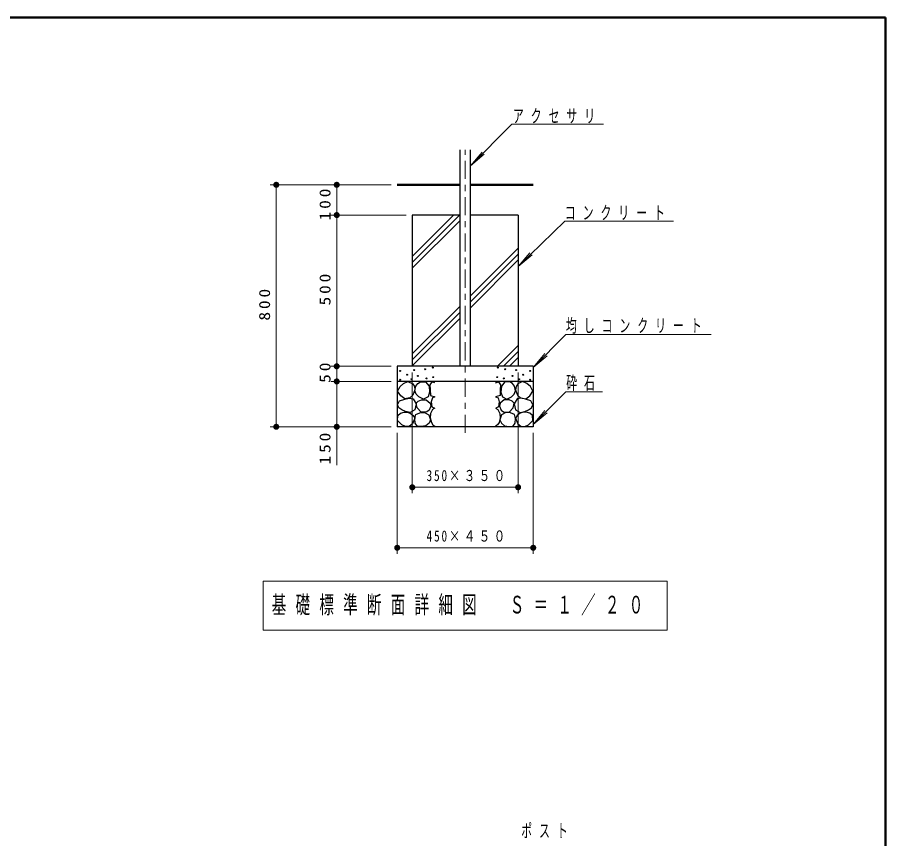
# Model space of a CAD drawing. Units: millimetres on the paper, with parts at other scales. Extents: x -385 to 0, y -594 to 267.
# Drawn here: x -143.6 to 0, y -462.8 to -327 of the extents above; entities that cross this region are included whole.
import ezdxf

# ---------------------------------------------------------------- set-up
doc = ezdxf.new("R2010")
doc.units = ezdxf.units.MM
doc.linetypes.add('USER2', pattern=[6, 3, -1, 1, -1])
doc.layers.add('LY_1', color=7, linetype='Continuous', lineweight=25)
doc.styles.add('ＭＳ ゴシック', font='')
doc.styles.get('ＭＳ ゴシック').set_extended_font_data('MS Gothic')

# ---------------------------------------------------------------- blocks, each defined once
blk = doc.blocks.new('filled_dot')
at = {"color": 0, "linetype": 'Continuous', "lineweight": -2, "const_width": 1.25}
blk.add_lwpolyline([(-0.625, 0, 1), (0.625, 0, 1)], format="xyb", close=True, dxfattribs=at)

msp = doc.modelspace()

# ---------------------------------------------------------------- linework, layer by layer
at = {"layer": 'LY_1', "lineweight": 50}
for p, q in [((0, -327), (-385, -327)), ((0, -594), (0, -327)), ((-70.389, -354.679), (-80.789, -354.679)), ((-58.289, -354.679), (-68.689, -354.679))]:
    msp.add_line(p, q, dxfattribs=at)
at = {"layer": 'LY_1', "lineweight": 13}
for p, q in [((-61.803, -344.678), (-68.689, -351.563)), ((-61.803, -344.678), (-46.653, -344.678)), ((-68.689, -351.563), (-66.76, -349.265)), ((-68.689, -351.563), (-66.39, -349.635)), ((-91.789, -354.679), (-101.789, -354.679)), ((-100.789, -394.679), (-100.789, -354.679)), ((-81.789, -354.679), (-91.789, -354.679)), ((-90.789, -359.679), (-90.789, -354.679)), ((-79.289, -359.679), (-91.789, -359.679)), ((-90.789, -384.679), (-90.789, -359.679)), ((-78.289, -366.505), (-71.462, -359.679)), ((-78.289, -367.495), (-70.472, -359.679)), ((-78.289, -368.485), (-70.389, -360.585)), ((-53.064, -360.669), (-60.789, -368.165)), ((-53.064, -360.669), (-35.064, -360.669)), ((-68.689, -373.027), (-60.789, -365.127)), ((-68.689, -374.017), (-60.789, -366.117)), ((-60.789, -368.165), (-58.826, -365.896)), ((-68.689, -375.007), (-60.789, -367.107)), ((-60.789, -368.165), (-58.462, -366.272)), ((-78.289, -382.627), (-70.389, -374.727)), ((-78.289, -383.617), (-70.389, -375.717)), ((-78.289, -384.607), (-70.389, -376.707)), ((-52.88, -379.45), (-58.289, -384.859)), ((-52.88, -379.45), (-28.88, -379.45)), ((-64.218, -384.679), (-60.789, -381.249)), ((-63.228, -384.679), (-60.789, -382.239)), ((-62.238, -384.679), (-60.789, -383.229)), ((-58.289, -384.859), (-56.36, -382.561)), ((-58.289, -384.859), (-55.99, -382.931)), ((-81.789, -384.679), (-91.789, -384.679)), ((-90.789, -387.179), (-90.789, -384.679)), ((-78.289, -385.679), (-78.289, -405.679)), ((-60.789, -385.679), (-60.789, -405.679)), ((-81.789, -387.179), (-91.789, -387.179)), ((-90.789, -401.048), (-90.789, -387.179)), ((-52.88, -388.886), (-58.289, -394.295)), ((-52.88, -388.886), (-46.835, -388.886)), ((-58.289, -394.295), (-56.36, -391.997)), ((-58.289, -394.295), (-55.99, -392.367)), ((-91.789, -394.679), (-101.789, -394.679)), ((-81.789, -394.679), (-91.789, -394.679)), ((-80.789, -395.679), (-80.789, -415.679)), ((-58.289, -395.679), (-58.289, -415.679)), ((-60.789, -404.679), (-78.289, -404.679)), ((-58.289, -414.679), (-80.789, -414.679)), ((-102.939, -420.189), (-102.939, -428.323)), ((-36.139, -420.189), (-102.939, -420.189)), ((-36.139, -428.323), (-36.139, -420.189)), ((-102.939, -428.323), (-36.139, -428.323))]:
    msp.add_line(p, q, dxfattribs=at)
at = {"layer": 'LY_1'}
for p, q in [((-70.389, -384.679), (-70.389, -348.872)), ((-68.689, -384.679), (-68.689, -348.872)), ((-70.389, -359.679), (-78.289, -359.679)), ((-78.289, -359.679), (-78.289, -384.679)), ((-60.789, -359.679), (-68.689, -359.679)), ((-60.789, -359.679), (-60.789, -384.679)), ((-58.289, -384.679), (-80.789, -384.679)), ((-80.789, -384.679), (-80.789, -394.679)), ((-58.289, -384.679), (-58.289, -394.679)), ((-58.289, -387.179), (-80.789, -387.179)), ((-58.289, -394.679), (-80.789, -394.679))]:
    msp.add_line(p, q, dxfattribs=at)
at = {"layer": 'LY_1', "linetype": 'USER2', "lineweight": 13}
msp.add_line((-69.539, -395.702), (-69.539, -348.872), dxfattribs=at)
at = {"layer": 'LY_1'}
for points in [[(-79.543, -390.038), (-80.213, -389.585), (-80.738, -388.77), (-80.322, -388.046), (-79.724, -387.539), (-79.036, -387.213), (-78.221, -387.557), (-77.951, -388.019), (-77.877, -388.553), (-78.185, -389.477), (-78.71, -389.911)], [(-76.444, -390.097), (-77.221, -389.751), (-77.64, -389.299), (-77.846, -388.738), (-77.695, -387.983), (-77.385, -387.526), (-76.94, -387.228), (-76.099, -387.271), (-75.517, -387.961), (-75.43, -388.932), (-75.689, -389.751)], [(-62.633, -390.097), (-61.857, -389.751), (-61.437, -389.299), (-61.231, -388.738), (-61.382, -387.983), (-61.692, -387.526), (-62.137, -387.228), (-62.978, -387.271), (-63.56, -387.961), (-63.647, -388.932), (-63.388, -389.751)], [(-59.534, -390.038), (-58.864, -389.585), (-58.339, -388.77), (-58.755, -388.046), (-59.353, -387.539), (-60.041, -387.213), (-60.856, -387.557), (-61.126, -388.019), (-61.2, -388.553), (-60.892, -389.477), (-60.367, -389.911)], [(-79.398, -392.175), (-80.032, -391.903), (-80.503, -391.543), (-80.738, -391.07), (-80.394, -390.382), (-79.525, -390.092), (-78.791, -389.957), (-78.148, -390.056), (-77.659, -390.907), (-77.877, -391.867), (-78.656, -392.32)], [(-76.811, -392.253), (-77.458, -391.542), (-77.63, -390.787), (-77.311, -390.431), (-76.789, -390.226), (-75.97, -390.226), (-75.322, -390.787), (-75.215, -391.283), (-75.495, -391.908), (-75.883, -392.21)], [(-62.266, -392.253), (-61.619, -391.542), (-61.447, -390.787), (-61.766, -390.431), (-62.288, -390.226), (-63.108, -390.226), (-63.755, -390.787), (-63.862, -391.283), (-63.582, -391.908), (-63.194, -392.21)], [(-59.679, -392.175), (-59.045, -391.903), (-58.574, -391.543), (-58.339, -391.07), (-58.683, -390.382), (-59.552, -390.092), (-60.286, -389.957), (-60.929, -390.056), (-61.418, -390.907), (-61.2, -391.867), (-60.421, -392.32)], [(-79.416, -394.62), (-80.032, -394.366), (-80.738, -393.66), (-80.666, -392.809), (-80.224, -392.428), (-79.633, -392.266), (-79.117, -392.28), (-78.619, -392.447), (-78.135, -392.786), (-77.877, -393.244), (-78.257, -394.167), (-78.728, -394.602)], [(-77.868, -393.332), (-77.695, -392.642), (-77.048, -392.361), (-76.25, -392.318), (-75.56, -392.706), (-75.258, -393.504), (-75.517, -394.065), (-76.034, -394.54), (-76.854, -394.648), (-77.436, -394.604), (-77.808, -394.073)], [(-61.209, -393.332), (-61.382, -392.642), (-62.029, -392.361), (-62.827, -392.318), (-63.517, -392.706), (-63.819, -393.504), (-63.56, -394.065), (-63.043, -394.54), (-62.223, -394.648), (-61.641, -394.604), (-61.269, -394.073)], [(-59.661, -394.62), (-59.045, -394.366), (-58.339, -393.66), (-58.411, -392.809), (-58.853, -392.428), (-59.444, -392.266), (-59.96, -392.28), (-60.458, -392.447), (-60.942, -392.786), (-61.2, -393.244), (-60.82, -394.167), (-60.349, -394.602)]]:
    msp.add_lwpolyline(points, close=True, dxfattribs=at)
for points in [[(-74.575, -387.394), (-75.046, -387.231), (-75.372, -387.738), (-75.335, -388.553), (-75.299, -389.495), (-74.557, -389.712)], [(-64.502, -387.394), (-64.031, -387.231), (-63.705, -387.738), (-63.742, -388.553), (-63.778, -389.495), (-64.52, -389.712)], [(-74.575, -389.73), (-74.973, -389.911), (-75.154, -390.563), (-75.046, -391.378), (-74.593, -391.596)], [(-64.502, -389.73), (-64.104, -389.911), (-63.923, -390.563), (-64.031, -391.378), (-64.484, -391.596)], [(-74.575, -391.596), (-74.937, -391.813), (-75.281, -392.501), (-75.317, -393.225), (-75.136, -393.95), (-74.883, -394.348), (-74.539, -394.584)], [(-64.502, -391.596), (-64.14, -391.813), (-63.796, -392.501), (-63.76, -393.225), (-63.941, -393.95), (-64.194, -394.348), (-64.539, -394.584)]]:
    msp.add_lwpolyline(points, dxfattribs=at)
for centre in [(-74.91, -384.905), (-64.167, -384.905), (-80.304, -385.447), (-79.143, -386.067), (-77.955, -385.293), (-77.362, -386.273), (-76.175, -385.164), (-62.903, -385.164), (-61.715, -386.273), (-61.122, -385.293), (-59.934, -386.067), (-58.773, -385.447), (-80.304, -386.893), (-78.446, -386.815), (-75.916, -386.686), (-74.832, -386.48), (-64.245, -386.48), (-63.161, -386.686), (-60.631, -386.815), (-58.773, -386.893)]:
    msp.add_circle(centre, 0.0774, dxfattribs=at)

# ---------------------------------------------------------------- block references
at = {"layer": 'LY_1', "lineweight": 13, "xscale": 0.4, "yscale": 0.4}
for p, rotation in [((-100.789, -354.679), 270), ((-90.789, -354.679), 270), ((-90.789, -359.679), 90), ((-90.789, -359.679), 270), ((-90.789, -384.679), 90), ((-90.789, -384.679), 270), ((-90.789, -387.179), 90), ((-90.789, -387.179), 270), ((-100.789, -394.679), 90), ((-90.789, -394.679), 90), ((-60.789, -404.679), 180), ((-58.289, -414.679), 180)]:
    msp.add_blockref('filled_dot', p, dxfattribs=dict(at, rotation=rotation))
for p in [(-78.289, -404.679), (-80.789, -414.679)]:
    msp.add_blockref('filled_dot', p, dxfattribs=at)

# ---------------------------------------------------------------- texts
at = {"layer": 'LY_1', "style": 'ＭＳ ゴシック'}
for s, insert, char_height, attachment_point in [('\\T1.64;\\W0.6;アクセサリ', (-61.653, -344.528), 2.199, 7), ('\\T1.64;\\W0.6;コンクリート', (-53.064, -360.519), 2.199, 7), ('\\T1.64;\\W0.6;均しコンクリート', (-52.88, -379.3), 2.199, 7), ('\\T1.64;\\W0.6;砕石', (-52.835, -388.736), 2.199, 7), ('\\T1.32;\\W0.75;350×３５０', (-69.131, -403.679), 1.833, 8), ('\\T1.32;\\W0.75;450×４５０', (-69.131, -413.679), 1.833, 8), ('\\T1.64;\\W0.6;基礎標準断面詳細図\u3000Ｓ＝１／２０', (-101.539, -424.256), 2.933, 4), ('\\T1.64;\\W0.6;ポスト', (-60.276, -462.683), 2.199, 7)]:
    msp.add_mtext(s, dxfattribs=dict(at, insert=insert, char_height=char_height, attachment_point=attachment_point))
at = {"layer": 'LY_1', "char_height": 1.833, "attachment_point": 8, "rotation": 90, "style": 'ＭＳ ゴシック'}
for s, insert in [('\\T1.33;\\W1.15;100', (-91.789, -357.696)), ('\\T1.33;\\W1.15;500', (-91.789, -371.762)), ('\\T1.33;\\W1.15;800', (-101.789, -374.262)), ('\\T1.34;\\W1.15;50', (-91.789, -385.501)), ('\\T1.33;\\W1.15;150', (-91.789, -398.048))]:
    msp.add_mtext(s, dxfattribs=dict(at, insert=insert))

doc.saveas('drawing.dxf')
